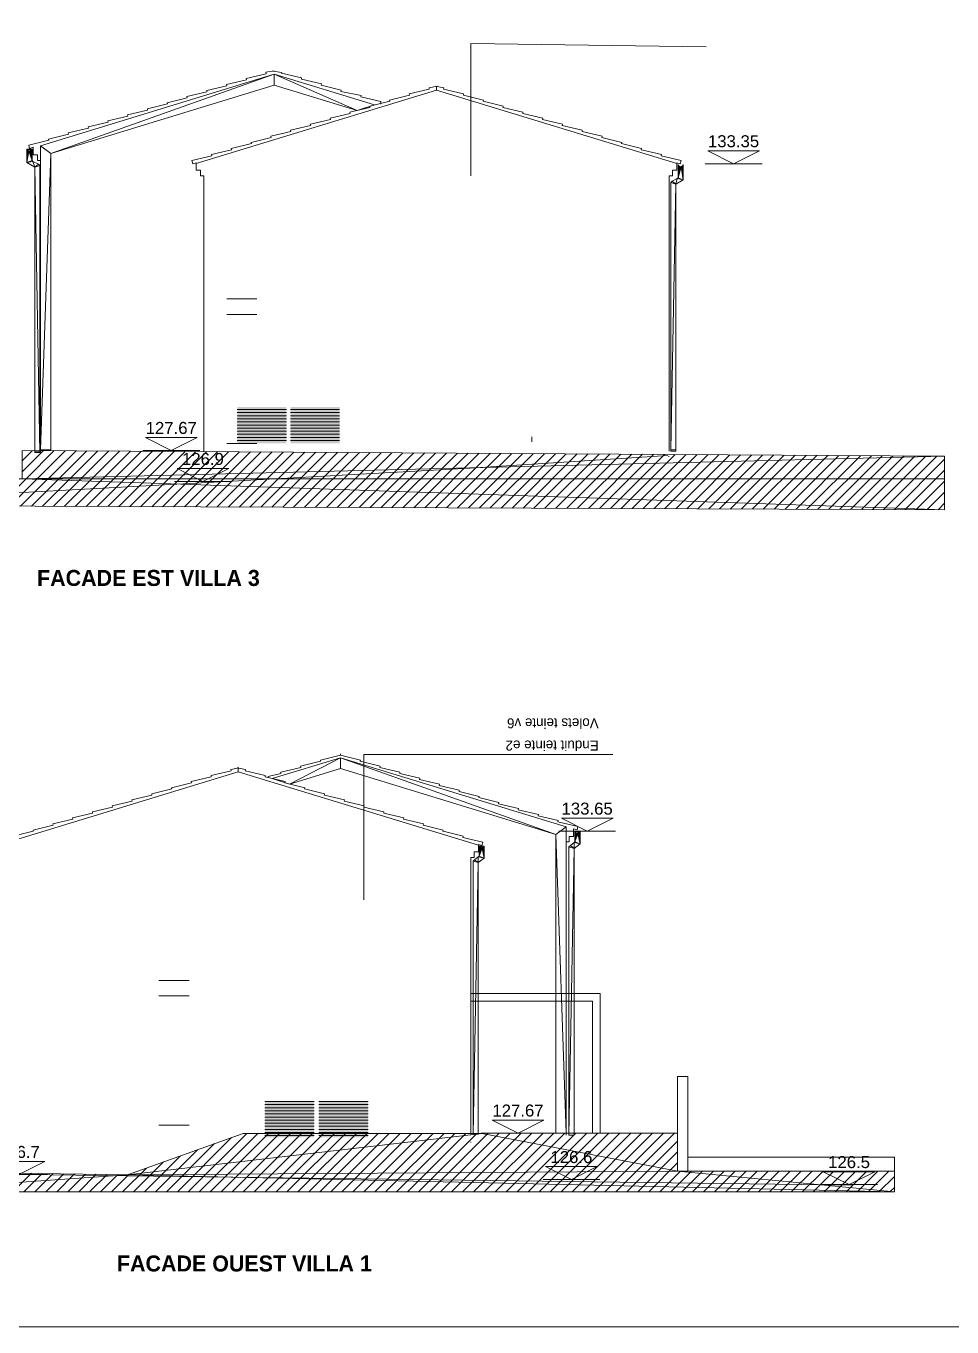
# Model space of a CAD drawing. Header units: metres. Extents: x 1.8 to 61.8, y -52.8 to -10.8.
# Drawn here: x 27.2 to 36.16, y -52.77 to -40.18 of the extents above; entities that cross this region are included whole.
import ezdxf
from ezdxf.enums import TextEntityAlignment as Align
from ezdxf.lldxf.tags import DXFTag

# ---------------------------------------------------------------- set-up
doc = ezdxf.new("R2010")
doc.units = ezdxf.units.M
doc.header["$MEASUREMENT"] = 0
for name, color, linetype in [('Calque commun', 7, 'Continuous'), ('Cotations', 7, 'Continuous'), ('Textes', 7, 'Continuous')]:
    doc.layers.add(name, color=color, linetype=linetype)
doc.styles.add('Arial15', font='arial.ttf', dxfattribs={"height": 0.231939})
doc.styles.add('Century Gothic', font='GOTHICB.TTF', dxfattribs={"height": 0.31023})
doc.styles.add('Century Gothic16', font='GOTHIC.TTF', dxfattribs={"height": 0.193938})
tags = doc.linetypes.add('HIDDEN', pattern=[0.375, 0.25, -0.125]).pattern_tags.tags
tags[6:7] = [DXFTag(74, 4), DXFTag(75, 0), DXFTag(340, '0'), DXFTag(46, 1.0), DXFTag(50, 0.0), DXFTag(44, 0.0), DXFTag(45, 0.0)]
tags[4:5] = [DXFTag(74, 4), DXFTag(75, 0), DXFTag(340, '0'), DXFTag(46, 1.0), DXFTag(50, 0.0), DXFTag(44, 0.0), DXFTag(45, 0.0)]

# ---------------------------------------------------------------- blocks, each defined once
blk = doc.blocks.new('hatch15')
at = {"layer": 'Calque commun', "color": 11, "linetype": 'Continuous', "lineweight": 9}
for p, q in [((-29.437, 23.783), (-28.487, 23.783)), ((-29.437, 23.723), (-28.487, 23.723)), ((-29.437, 23.663), (-28.487, 23.663)), ((-29.437, 23.603), (-28.487, 23.603)), ((-29.437, 23.543), (-28.487, 23.543)), ((-29.437, 23.483), (-28.487, 23.483)), ((-29.437, 23.423), (-28.487, 23.423)), ((-29.437, 23.363), (-28.487, 23.363)), ((-29.437, 23.303), (-28.487, 23.303)), ((-29.437, 23.243), (-28.487, 23.243)), ((-29.437, 23.183), (-28.487, 23.183))]:
    blk.add_line(p, q, dxfattribs=at)
at = {"layer": 'Calque commun', "color": 9, "linetype": 'Continuous', "lineweight": 9}
blk.add_trace([(-29.437, 23.829), (-28.487, 23.829), (-29.437, 23.129), (-28.487, 23.129)], dxfattribs=at)
blk = doc.blocks.new('hatch16')
at = {"layer": 'Calque commun', "color": 11, "linetype": 'Continuous', "lineweight": 9}
for p, q in [((-30.467, 23.783), (-29.517, 23.783)), ((-30.467, 23.723), (-29.517, 23.723)), ((-30.467, 23.663), (-29.517, 23.663)), ((-30.467, 23.603), (-29.517, 23.603)), ((-30.467, 23.543), (-29.517, 23.543)), ((-30.467, 23.483), (-29.517, 23.483)), ((-30.467, 23.423), (-29.517, 23.423)), ((-30.467, 23.363), (-29.517, 23.363)), ((-30.467, 23.303), (-29.517, 23.303)), ((-30.467, 23.243), (-29.517, 23.243)), ((-30.467, 23.183), (-29.517, 23.183))]:
    blk.add_line(p, q, dxfattribs=at)
at = {"layer": 'Calque commun', "color": 9, "linetype": 'Continuous', "lineweight": 9}
blk.add_trace([(-30.467, 23.829), (-29.517, 23.829), (-30.467, 23.129), (-29.517, 23.129)], dxfattribs=at)
blk = doc.blocks.new('hatch19')
at = {"layer": 'Calque commun', "color": 11, "linetype": 'Continuous', "lineweight": 9}
for p, q in [((-29.932, 10.39), (-28.982, 10.39)), ((-29.932, 10.33), (-28.982, 10.33)), ((-29.932, 10.27), (-28.982, 10.27)), ((-29.932, 10.21), (-28.982, 10.21)), ((-29.932, 10.15), (-28.982, 10.15)), ((-29.932, 10.09), (-28.982, 10.09)), ((-29.932, 10.03), (-28.982, 10.03)), ((-29.932, 9.97), (-28.982, 9.97)), ((-29.932, 9.91), (-28.982, 9.91)), ((-29.932, 9.85), (-28.982, 9.85)), ((-29.932, 9.79), (-28.982, 9.79)), ((-29.932, 9.73), (-28.982, 9.73))]:
    blk.add_line(p, q, dxfattribs=at)
at = {"layer": 'Calque commun', "color": 9, "linetype": 'Continuous', "lineweight": 9}
blk.add_trace([(-29.932, 10.397), (-28.982, 10.397), (-29.932, 9.697), (-28.982, 9.697)], dxfattribs=at)
blk = doc.blocks.new('hatch20')
at = {"layer": 'Calque commun', "color": 11, "linetype": 'Continuous', "lineweight": 9}
for p, q in [((-28.888, 10.39), (-27.938, 10.39)), ((-28.888, 10.33), (-27.938, 10.33)), ((-28.888, 10.27), (-27.938, 10.27)), ((-28.888, 10.21), (-27.938, 10.21)), ((-28.888, 10.15), (-27.938, 10.15)), ((-28.888, 10.09), (-27.938, 10.09)), ((-28.888, 10.03), (-27.938, 10.03)), ((-28.888, 9.97), (-27.938, 9.97)), ((-28.888, 9.91), (-27.938, 9.91)), ((-28.888, 9.85), (-27.938, 9.85)), ((-28.888, 9.79), (-27.938, 9.79)), ((-28.888, 9.73), (-27.938, 9.73))]:
    blk.add_line(p, q, dxfattribs=at)
at = {"layer": 'Calque commun', "color": 9, "linetype": 'Continuous', "lineweight": 9}
blk.add_trace([(-28.888, 10.397), (-27.938, 10.397), (-28.888, 9.697), (-27.938, 9.697)], dxfattribs=at)
blk = doc.blocks.new('Block4')
at = {"layer": 'Calque commun', "color": 0, "linetype": 'Continuous', "lineweight": 9}
blk.add_line((-0.55, 0), (0.55, 0), dxfattribs=at)
blk.add_polyline3d([(-0.5, 0.25, 0), (0, 0, 0), (0.5, 0.25, 0), (-0.5, 0.25, 0)], dxfattribs=at)
blk = doc.blocks.new('Lvl1')
at = {"layer": 'Calque commun', "color": 0, "linetype": 'ByBlock', "lineweight": -2}
blk.add_blockref('Block4', (0, 0), dxfattribs=at)
blk = doc.blocks.new('facade villa 123-5')
at = {"layer": 'Cotations', "color": 250, "linetype": 'ByBlock', "lineweight": -2}
blk.add_blockref('Lvl1', (-20.864, 28.54), dxfattribs=at)
at = {"layer": 'Cotations', "color": 212, "linetype": 'ByBlock', "lineweight": -2, "style": 'Arial15'}
blk.add_text('133.35', height=0.2319, dxfattribs=at).set_placement((-20.865, 28.79), align=Align.BOTTOM_CENTER)
blk = doc.blocks.new('facade villa 123-6')
at = {"layer": 'Cotations', "color": 250, "linetype": 'ByBlock', "lineweight": -2}
blk.add_blockref('Lvl1', (-23.697, 15.623), dxfattribs=at)
at = {"layer": 'Cotations', "color": 212, "linetype": 'ByBlock', "lineweight": -2, "style": 'Arial15'}
blk.add_text('133.65', height=0.2319, dxfattribs=at).set_placement((-23.698, 15.873), align=Align.BOTTOM_CENTER)
blk = doc.blocks.new('facade villa 123-24')
at = {"layer": 'Cotations', "color": 250, "linetype": 'ByBlock', "lineweight": -2}
blk.add_blockref('Lvl1', (-18.629, 8.782), dxfattribs=at)
at = {"layer": 'Cotations', "color": 212, "linetype": 'ByBlock', "lineweight": -2, "style": 'Arial15'}
blk.add_text('126.5', height=0.2319, dxfattribs=at).set_placement((-18.63, 9.032), align=Align.BOTTOM_CENTER)
blk = doc.blocks.new('facade villa 123-25')
at = {"layer": 'Cotations', "color": 250, "linetype": 'ByBlock', "lineweight": -2}
blk.add_blockref('Lvl1', (-34.692, 8.979), dxfattribs=at)
at = {"layer": 'Cotations', "color": 212, "linetype": 'ByBlock', "lineweight": -2, "style": 'Arial15'}
blk.add_text('126.7', height=0.2319, dxfattribs=at).set_placement((-34.693, 9.229), align=Align.BOTTOM_CENTER)
blk = doc.blocks.new('facade villa 123-26')
at = {"layer": 'Cotations', "color": 250, "linetype": 'ByBlock', "lineweight": -2}
blk.add_blockref('Lvl1', (-24.002, 8.879), dxfattribs=at)
at = {"layer": 'Cotations', "color": 212, "linetype": 'ByBlock', "lineweight": -2, "style": 'Arial15'}
blk.add_text('126.6', height=0.2319, dxfattribs=at).set_placement((-24.003, 9.129), align=Align.BOTTOM_CENTER)
blk = doc.blocks.new('hatch28')
at = {"layer": 'Calque commun', "color": 7, "linetype": 'Continuous', "lineweight": 9}
for p, q in [((-30.907, 9.575), (-31.839, 8.642)), ((-30.577, 9.693), (-31.627, 8.642)), ((-30.285, 9.772), (-31.415, 8.642)), ((-30.073, 9.772), (-31.203, 8.642)), ((-29.861, 9.772), (-30.991, 8.642)), ((-29.649, 9.772), (-30.779, 8.642)), ((-29.437, 9.772), (-30.567, 8.642)), ((-29.225, 9.772), (-30.354, 8.642)), ((-29.013, 9.772), (-30.142, 8.642)), ((-28.801, 9.772), (-29.93, 8.642)), ((-28.588, 9.772), (-29.718, 8.642)), ((-28.376, 9.772), (-29.506, 8.642)), ((-28.164, 9.772), (-29.294, 8.642)), ((-27.952, 9.772), (-29.082, 8.642)), ((-27.74, 9.772), (-28.869, 8.642)), ((-27.528, 9.772), (-28.657, 8.642)), ((-27.316, 9.772), (-28.445, 8.642)), ((-27.103, 9.772), (-28.233, 8.642)), ((-26.891, 9.772), (-28.021, 8.642)), ((-26.679, 9.772), (-27.809, 8.642)), ((-26.467, 9.772), (-27.597, 8.642)), ((-26.255, 9.772), (-27.385, 8.642)), ((-26.043, 9.772), (-27.172, 8.642)), ((-25.831, 9.772), (-26.96, 8.642)), ((-25.613, 9.777), (-26.748, 8.642)), ((-25.401, 9.777), (-26.536, 8.642)), ((-25.189, 9.777), (-26.324, 8.642)), ((-24.977, 9.777), (-26.112, 8.642)), ((-24.765, 9.777), (-25.9, 8.642)), ((-24.552, 9.777), (-25.688, 8.642)), ((-24.34, 9.777), (-25.475, 8.642)), ((-24.128, 9.777), (-25.263, 8.642)), ((-23.916, 9.777), (-25.051, 8.642)), ((-23.704, 9.777), (-24.839, 8.642)), ((-23.492, 9.777), (-24.627, 8.642)), ((-23.28, 9.777), (-24.415, 8.642)), ((-23.068, 9.777), (-24.203, 8.642)), ((-22.855, 9.777), (-23.99, 8.642)), ((-22.643, 9.777), (-23.778, 8.642)), ((-22.431, 9.777), (-23.566, 8.642)), ((-22.219, 9.777), (-23.354, 8.642)), ((-22.007, 9.777), (-23.142, 8.642)), ((-21.947, 9.625), (-22.93, 8.642)), ((-31.567, 9.339), (-32.264, 8.642)), ((-31.237, 9.457), (-32.051, 8.642)), ((-21.947, 9.413), (-22.718, 8.642)), ((-32.227, 9.103), (-32.688, 8.642)), ((-31.897, 9.221), (-32.476, 8.642)), ((-21.947, 9.201), (-22.506, 8.642)), ((-37.168, 9.041), (-37.35, 8.859)), ((-36.959, 9.038), (-37.35, 8.647)), ((-36.75, 9.035), (-37.143, 8.642)), ((-36.541, 9.032), (-36.931, 8.642)), ((-36.332, 9.028), (-36.718, 8.642)), ((-36.123, 9.025), (-36.506, 8.642)), ((-35.914, 9.022), (-36.294, 8.642)), ((-35.705, 9.019), (-36.082, 8.642)), ((-35.496, 9.016), (-35.87, 8.642)), ((-35.287, 9.013), (-35.658, 8.642)), ((-35.078, 9.01), (-35.446, 8.642)), ((-34.869, 9.007), (-35.233, 8.642)), ((-34.66, 9.003), (-35.021, 8.642)), ((-34.451, 9), (-34.809, 8.642)), ((-34.242, 8.997), (-34.597, 8.642)), ((-34.033, 8.994), (-34.385, 8.642)), ((-33.824, 8.991), (-34.173, 8.642)), ((-33.615, 8.988), (-33.961, 8.642)), ((-33.406, 8.985), (-33.749, 8.642)), ((-33.197, 8.981), (-33.536, 8.642)), ((-32.988, 8.978), (-33.324, 8.642)), ((-32.779, 8.975), (-33.112, 8.642)), ((-32.558, 8.985), (-32.9, 8.642)), ((-21.892, 9.044), (-22.293, 8.642)), ((-21.68, 9.044), (-22.081, 8.642)), ((-21.468, 9.044), (-21.869, 8.642)), ((-21.256, 9.044), (-21.657, 8.642)), ((-21.044, 9.044), (-21.445, 8.642)), ((-20.831, 9.044), (-21.233, 8.642)), ((-20.619, 9.044), (-21.021, 8.642)), ((-20.407, 9.044), (-20.808, 8.642)), ((-20.195, 9.044), (-20.596, 8.642)), ((-19.983, 9.044), (-20.384, 8.642)), ((-19.771, 9.044), (-20.172, 8.642)), ((-19.559, 9.044), (-19.96, 8.642)), ((-19.346, 9.044), (-19.748, 8.642)), ((-19.134, 9.044), (-19.536, 8.642)), ((-18.922, 9.044), (-19.324, 8.642)), ((-18.71, 9.044), (-19.111, 8.642)), ((-18.498, 9.044), (-18.899, 8.642)), ((-18.286, 9.044), (-18.687, 8.642)), ((-18.074, 9.044), (-18.475, 8.642)), ((-17.862, 9.044), (-18.263, 8.642)), ((-17.754, 8.94), (-18.051, 8.642)), ((-17.754, 8.727), (-17.839, 8.642))]:
    blk.add_line(p, q, dxfattribs=at)
at = {"layer": 'Calque commun', "color": 7, "linetype": 'Continuous', "lineweight": 18}
mesh = blk.add_polyface(dxfattribs=at)
corners = [(-25.731, 9.772), (-21.947, 9.044), (-32.592, 8.972), (-30.355, 9.772), (-17.754, 8.642), (-17.754, 9.044), (-37.35, 8.642), (-37.35, 9.044), (-21.947, 9.777), (-25.747, 9.777)]
mesh.append_faces([[corners[k] for k in face] for face in [(4, 1, 5)]], dxfattribs={"vtx0": -1, "color": 7})
mesh.append_faces([[corners[k] for k in face] for face in [(0, 1, 2), (4, 2, 1)]], dxfattribs={"vtx0": -1, "vtx1": -1, "vtx2": -1, "color": 7})
mesh.append_faces([[corners[k] for k in face] for face in [(0, 8, 1)]], dxfattribs={"vtx0": -1, "vtx2": -1, "color": 7})
mesh.append_faces([[corners[k] for k in face] for face in [(3, 0, 2)]], dxfattribs={"vtx1": -1, "color": 7})
mesh.append_faces([[corners[k] for k in face] for face in [(4, 6, 2)]], dxfattribs={"vtx1": -1, "vtx2": -1, "color": 7})
mesh.append_faces([[corners[k] for k in face] for face in [(6, 7, 2), (0, 9, 8)]], dxfattribs={"vtx2": -1, "color": 7})
blk = doc.blocks.new('facade villa 123-27')
at = {"layer": 'Cotations', "color": 250, "linetype": 'ByBlock', "lineweight": -2}
blk.add_blockref('Lvl1', (-31.744, 22.991), dxfattribs=at)
at = {"layer": 'Cotations', "color": 212, "linetype": 'ByBlock', "lineweight": -2, "style": 'Arial15'}
blk.add_text('127.67', height=0.2319, dxfattribs=at).set_placement((-31.745, 23.241), align=Align.BOTTOM_CENTER)
blk = doc.blocks.new('facade villa 123-29')
at = {"layer": 'Cotations', "color": 250, "linetype": 'ByBlock', "lineweight": -2}
blk.add_blockref('Lvl1', (-31.131, 22.39), dxfattribs=at)
at = {"layer": 'Cotations', "color": 212, "linetype": 'ByBlock', "lineweight": -2, "style": 'Arial15'}
blk.add_text('126.9', height=0.2319, dxfattribs=at).set_placement((-31.132, 22.64), align=Align.BOTTOM_CENTER)
blk = doc.blocks.new('hatch29')
at = {"layer": 'Calque commun', "color": 7, "linetype": 'Continuous', "lineweight": 9}
for p, q in [((-35.083, 21.913), (-34.009, 22.987)), ((-34.871, 21.912), (-33.798, 22.986)), ((-34.66, 21.911), (-33.587, 22.984)), ((-34.633, 22.787), (-34.43, 22.99)), ((-34.633, 22.575), (-34.22, 22.988)), ((-34.449, 21.911), (-33.376, 22.983)), ((-34.238, 21.91), (-33.166, 22.982)), ((-34.026, 21.909), (-32.955, 22.98)), ((-33.815, 21.908), (-32.744, 22.979)), ((-33.604, 21.907), (-32.533, 22.978)), ((-33.392, 21.907), (-32.322, 22.977)), ((-33.181, 21.906), (-32.111, 22.975)), ((-32.97, 21.905), (-31.901, 22.974)), ((-32.758, 21.904), (-31.69, 22.973)), ((-32.547, 21.903), (-31.479, 22.971)), ((-32.336, 21.903), (-31.268, 22.97)), ((-32.124, 21.902), (-31.057, 22.969)), ((-31.913, 21.901), (-30.847, 22.967)), ((-31.702, 21.9), (-30.636, 22.966)), ((-31.49, 21.899), (-30.425, 22.965)), ((-31.279, 21.899), (-30.214, 22.963)), ((-31.068, 21.898), (-30.003, 22.962)), ((-30.856, 21.897), (-29.793, 22.961)), ((-30.645, 21.896), (-29.582, 22.959)), ((-30.434, 21.895), (-29.371, 22.958)), ((-30.222, 21.895), (-29.16, 22.957)), ((-30.011, 21.894), (-28.949, 22.955)), ((-29.8, 21.893), (-28.739, 22.954)), ((-29.588, 21.892), (-28.528, 22.953)), ((-29.377, 21.891), (-28.317, 22.951)), ((-29.166, 21.891), (-28.106, 22.95)), ((-28.954, 21.89), (-27.895, 22.949)), ((-28.743, 21.889), (-27.685, 22.947)), ((-28.532, 21.888), (-27.474, 22.946)), ((-28.32, 21.887), (-27.263, 22.945)), ((-28.109, 21.887), (-27.052, 22.943)), ((-27.898, 21.886), (-26.841, 22.942)), ((-27.686, 21.885), (-26.631, 22.941)), ((-27.475, 21.884), (-26.42, 22.939)), ((-27.264, 21.883), (-26.209, 22.938)), ((-27.052, 21.883), (-25.998, 22.937)), ((-26.841, 21.882), (-25.787, 22.935)), ((-26.63, 21.881), (-25.576, 22.934)), ((-26.418, 21.88), (-25.366, 22.933)), ((-26.207, 21.879), (-25.155, 22.931)), ((-25.996, 21.879), (-24.944, 22.93)), ((-25.784, 21.878), (-24.733, 22.929)), ((-25.573, 21.877), (-24.522, 22.928)), ((-25.362, 21.876), (-24.312, 22.926)), ((-25.15, 21.875), (-24.101, 22.925)), ((-24.939, 21.875), (-23.89, 22.924)), ((-24.728, 21.874), (-23.679, 22.922)), ((-24.516, 21.873), (-23.468, 22.921)), ((-24.305, 21.872), (-23.258, 22.92)), ((-24.094, 21.871), (-23.047, 22.918)), ((-23.882, 21.871), (-22.836, 22.917)), ((-23.671, 21.87), (-22.625, 22.916)), ((-23.46, 21.869), (-22.414, 22.914)), ((-23.248, 21.868), (-22.204, 22.913)), ((-23.037, 21.867), (-21.993, 22.912)), ((-22.826, 21.867), (-21.782, 22.91)), ((-22.614, 21.866), (-21.571, 22.909)), ((-22.403, 21.865), (-21.36, 22.908)), ((-22.192, 21.864), (-21.15, 22.906)), ((-21.98, 21.863), (-20.939, 22.905)), ((-21.769, 21.862), (-20.728, 22.904)), ((-21.558, 21.862), (-20.517, 22.902)), ((-21.346, 21.861), (-20.306, 22.901)), ((-21.135, 21.86), (-20.095, 22.9)), ((-20.924, 21.859), (-19.885, 22.898)), ((-20.712, 21.858), (-19.674, 22.897)), ((-20.501, 21.858), (-19.463, 22.896)), ((-20.29, 21.857), (-19.252, 22.894)), ((-20.078, 21.856), (-19.041, 22.893)), ((-19.867, 21.855), (-18.831, 22.892)), ((-19.656, 21.854), (-18.62, 22.89)), ((-19.444, 21.854), (-18.409, 22.889)), ((-19.233, 21.853), (-18.198, 22.888)), ((-19.022, 21.852), (-17.987, 22.886)), ((-18.81, 21.851), (-17.777, 22.885)), ((-18.599, 21.85), (-17.566, 22.884)), ((-18.388, 21.85), (-17.355, 22.882)), ((-18.176, 21.849), (-17.144, 22.881)), ((-17.965, 21.848), (-16.933, 22.88)), ((-17.754, 21.847), (-16.782, 22.819)), ((-39.183, 22.268), (-39.01, 22.441)), ((-39.182, 22.056), (-38.798, 22.441)), ((-39.098, 21.928), (-38.586, 22.441)), ((-38.887, 21.928), (-38.374, 22.441)), ((-38.675, 21.927), (-38.161, 22.441)), ((-38.464, 21.926), (-37.949, 22.441)), ((-38.253, 21.925), (-37.737, 22.441)), ((-38.041, 21.924), (-37.525, 22.441)), ((-37.83, 21.923), (-37.313, 22.441)), ((-37.619, 21.923), (-37.101, 22.441)), ((-37.407, 21.922), (-36.889, 22.441)), ((-37.196, 21.921), (-36.677, 22.441)), ((-36.985, 21.92), (-36.464, 22.441)), ((-36.773, 21.919), (-36.252, 22.441)), ((-36.562, 21.919), (-36.04, 22.441)), ((-36.351, 21.918), (-35.828, 22.441)), ((-36.139, 21.917), (-35.616, 22.441)), ((-35.928, 21.916), (-35.404, 22.441)), ((-35.717, 21.915), (-35.192, 22.441)), ((-35.505, 21.915), (-34.979, 22.441)), ((-35.294, 21.914), (-34.767, 22.441)), ((-17.542, 21.846), (-16.782, 22.607)), ((-17.331, 21.846), (-16.782, 22.395)), ((-17.12, 21.845), (-16.782, 22.183)), ((-16.908, 21.844), (-16.782, 21.971))]:
    blk.add_line(p, q, dxfattribs=at)
at = {"layer": 'Calque commun', "color": 7, "linetype": 'Continuous', "lineweight": 18}
mesh = blk.add_polyface(dxfattribs=at)
corners = [(-16.782, 21.844), (-34.633, 22.441), (-39.182, 21.929), (-39.183, 22.441), (-16.782, 22.441), (-16.782, 22.879), (-34.633, 22.991)]
mesh.append_faces([[corners[k] for k in face] for face in [(0, 1, 2), (5, 1, 4)]], dxfattribs={"vtx0": -1, "vtx1": -1, "color": 7})
mesh.append_faces([[corners[k] for k in face] for face in [(0, 4, 1)]], dxfattribs={"vtx1": -1, "vtx2": -1, "color": 7})
mesh.append_faces([[corners[k] for k in face] for face in [(1, 3, 2), (5, 6, 1)]], dxfattribs={"vtx2": -1, "color": 7})
blk = doc.blocks.new('facade villa 123-30')
at = {"layer": 'Cotations', "color": 250, "linetype": 'ByBlock', "lineweight": -2}
blk.add_blockref('Lvl1', (-25.035, 9.78), dxfattribs=at)
at = {"layer": 'Cotations', "color": 212, "linetype": 'ByBlock', "lineweight": -2, "style": 'Arial15'}
blk.add_text('127.67', height=0.2319, dxfattribs=at).set_placement((-25.036, 10.03), align=Align.BOTTOM_CENTER)
blk = doc.blocks.new('facade villa 123-31')
at = {"layer": 'Calque commun', "color": 7, "linetype": 'Continuous', "lineweight": 9}
for p, q in [((-34.273, 28.587), (-34.273, 22.952)), ((-33.708, 28.656), (-33.708, 28.656)), ((-33.697, 28.624), (-33.697, 28.624)), ((-30.538, 28.658), (-30.538, 28.658)), ((-30.527, 28.625), (-30.527, 28.625)), ((-22.691, 28.625), (-22.691, 28.625)), ((-31.118, 28.124), (-31.118, 22.969)), ((-22.114, 22.873), (-22.124, 22.873)), ((-34.384, 15.509), (-34.384, 15.509)), ((-26.527, 15.509), (-26.527, 15.509)), ((-24.663, 15.509), (-24.663, 15.509)), ((-25.947, 15.114), (-25.947, 9.761)), ((-25.79, 15.335), (-25.79, 15.335)), ((-23.447, 12.48), (-25.947, 12.48)), ((-25.947, 12.48), (-25.947, 12.33)), ((-23.447, 9.777), (-23.447, 12.48)), ((-23.597, 12.33), (-25.947, 12.33)), ((-23.597, 9.777), (-23.597, 12.33)), ((-25.945, 9.601), (-25.955, 9.601)), ((-23.447, 9.777), (-23.597, 9.777)), ((-21.747, 9.312), (-17.754, 9.312)), ((-17.754, 9.312), (-17.754, 9.044))]:
    blk.add_line(p, q, dxfattribs=at)
at = {"layer": 'Calque commun', "color": 86, "linetype": 'Continuous', "lineweight": 9}
blk.add_line((-24.767, 23.157), (-24.767, 23.256), dxfattribs=at)
at = {"layer": 'Calque commun', "color": 26, "linetype": 'HIDDEN', "lineweight": 18}
for p, q in [((-25.964, 22.645), (-22.139, 22.891)), ((-30.208, 22.416), (-39.182, 21.929)), ((-30.208, 22.416), (-25.964, 22.645)), ((-18.557, 8.768), (-37.35, 9.015))]:
    blk.add_line(p, q, dxfattribs=at)
at = {"layer": 'Calque commun', "color": 5, "linetype": 'Continuous', "lineweight": 18}
for points in [[(-21.397, 30.805, 0), (-25.949, 30.868, 0), (-25.949, 28.305, 0)], [(-23.201, 17.106, 0), (-28.022, 17.106, 0), (-28.022, 14.294, 0)]]:
    blk.add_polyline3d(points, dxfattribs=at)
at = {"layer": 'Cotations', "color": 7, "linetype": 'Continuous', "lineweight": 9}
blk.add_line((-22.109, 28.305), (-22.109, 22.974), dxfattribs=at)
at = {"layer": 'Cotations', "color": 11, "linetype": 'HIDDEN', "lineweight": 18}
for p, q in [((-30.673, 25.924), (-30.088, 25.924)), ((-30.673, 25.624), (-30.088, 25.624)), ((-30.673, 23.124), (-30.088, 23.124)), ((-31.983, 12.733), (-31.398, 12.733)), ((-31.983, 12.433), (-31.398, 12.433)), ((-31.983, 9.933), (-31.398, 9.933))]:
    blk.add_line(p, q, dxfattribs=at)
at = {"layer": 'Cotations', "color": 7, "linetype": 'Continuous', "lineweight": 9}
for points in [[(-34.273, 28.424, 0), (-34.273, 28.605, 0), (-34.335, 28.605, 0), (-34.335, 28.712, 0), (-34.417, 28.712, 0), (-34.417, 28.858, 0), (-34.485, 28.836, 0), (-34.503, 28.901, 0), (-34.116, 28.993, 0), (-34.121, 29.018, 0), (-33.733, 29.111, 0), (-33.731, 29.111, 0), (-33.738, 29.135, 0), (-33.349, 29.228, 0), (-33.355, 29.253, 0), (-32.968, 29.345, 0), (-32.973, 29.37, 0), (-32.585, 29.462, 0), (-32.59, 29.487, 0), (-32.203, 29.579, 0), (-32.207, 29.604, 0), (-31.82, 29.696, 0), (-31.824, 29.721, 0), (-31.437, 29.814, 0), (-31.442, 29.839, 0), (-31.054, 29.931, 0), (-31.059, 29.956, 0), (-30.672, 30.048, 0), (-30.676, 30.073, 0), (-30.289, 30.165, 0), (-30.294, 30.19, 0), (-29.906, 30.282, 0), (-29.912, 30.309, 0), (-29.753, 30.34, 0)], [(-29.611, 30.292, 0), (-29.604, 30.305, 0), (-29.78, 30.332, 0)], [(-29.611, 30.292, 0), (-29.223, 30.2, 0), (-29.228, 30.175, 0), (-28.841, 30.083, 0), (-28.844, 30.058, 0)], [(-31.118, 28.124, 0), (-31.118, 28.305, 0), (-31.18, 28.305, 0), (-31.18, 28.412, 0), (-31.262, 28.412, 0), (-31.262, 28.558, 0), (-31.33, 28.536, 0), (-31.348, 28.601, 0), (-30.961, 28.693, 0), (-30.966, 28.718, 0), (-30.578, 28.811, 0), (-30.576, 28.811, 0), (-30.583, 28.835, 0), (-30.194, 28.928, 0), (-30.2, 28.953, 0), (-29.813, 29.045, 0), (-29.818, 29.07, 0), (-29.43, 29.162, 0), (-29.435, 29.187, 0), (-29.048, 29.279, 0), (-29.052, 29.304, 0), (-28.665, 29.396, 0), (-28.67, 29.421, 0), (-28.282, 29.514, 0), (-28.287, 29.539, 0), (-27.9, 29.631, 0), (-27.904, 29.656, 0), (-27.517, 29.748, 0), (-27.521, 29.773, 0), (-27.134, 29.865, 0), (-27.139, 29.89, 0), (-26.752, 29.982, 0), (-26.757, 30.009, 0), (-26.598, 30.041, 0), (-26.614, 30.037, 0), (-26.614, 29.964, 0), (-31.262, 28.541, 0)], [(-28.844, 30.058, 0), (-28.457, 29.965, 0), (-28.461, 29.94, 0), (-28.071, 29.861, 0), (-28.074, 29.835, 0)], [(-22.109, 28.124, 0), (-22.109, 28.305, 0), (-22.047, 28.305, 0), (-22.047, 28.412, 0), (-21.965, 28.412, 0), (-21.965, 28.558, 0), (-21.897, 28.536, 0), (-21.879, 28.601, 0), (-22.266, 28.693, 0), (-22.261, 28.718, 0), (-22.649, 28.811, 0), (-22.651, 28.811, 0), (-22.644, 28.835, 0), (-23.033, 28.928, 0), (-23.027, 28.953, 0), (-23.414, 29.045, 0), (-23.409, 29.07, 0), (-23.797, 29.162, 0), (-23.792, 29.187, 0), (-24.179, 29.279, 0), (-24.175, 29.304, 0), (-24.562, 29.396, 0), (-24.557, 29.421, 0), (-24.945, 29.514, 0), (-24.94, 29.539, 0), (-25.327, 29.631, 0), (-25.323, 29.656, 0), (-25.71, 29.748, 0), (-25.706, 29.773, 0), (-26.093, 29.865, 0), (-26.088, 29.89, 0), (-26.476, 29.982, 0), (-26.47, 30.009, 0), (-26.629, 30.041, 0), (-26.614, 30.037, 0), (-26.614, 29.964, 0), (-21.965, 28.541, 0)], [(-28.074, 29.835, 0), (-27.687, 29.743, 0), (-27.691, 29.718, 0), (-27.691, 29.718, 0), (-27.694, 29.693, 0)], [(-28.473, 17.091, 0), (-28.86, 16.999, 0), (-28.856, 16.974, 0), (-29.243, 16.881, 0), (-29.24, 16.856, 0)], [(-24.107, 9.739, 0), (-24.107, 15.414, 0), (-24.044, 15.414, 0), (-24.044, 15.521, 0), (-23.963, 15.521, 0), (-23.963, 15.666, 0), (-23.894, 15.645, 0), (-23.876, 15.71, 0), (-24.263, 15.802, 0), (-24.259, 15.827, 0), (-24.646, 15.919, 0), (-24.648, 15.92, 0), (-24.641, 15.944, 0), (-25.031, 16.037, 0), (-25.025, 16.061, 0), (-25.411, 16.153, 0), (-25.407, 16.178, 0), (-25.794, 16.271, 0), (-25.79, 16.296, 0), (-26.177, 16.388, 0), (-26.172, 16.413, 0), (-26.559, 16.505, 0), (-26.555, 16.53, 0), (-26.942, 16.622, 0), (-26.938, 16.647, 0), (-27.325, 16.739, 0), (-27.32, 16.764, 0), (-27.708, 16.856, 0), (-27.703, 16.881, 0), (-28.09, 16.974, 0), (-28.086, 16.999, 0), (-28.473, 17.091, 0), (-28.468, 17.118, 0), (-28.468, 17.118, 0)], [(-34.803, 15.527, 0), (-34.416, 15.619, 0), (-34.414, 15.62, 0), (-34.42, 15.644, 0), (-34.031, 15.737, 0), (-34.037, 15.761, 0), (-33.65, 15.853, 0), (-33.655, 15.878, 0), (-33.268, 15.971, 0), (-33.272, 15.996, 0), (-32.885, 16.088, 0), (-32.89, 16.113, 0), (-32.502, 16.205, 0), (-32.507, 16.23, 0), (-32.12, 16.322, 0), (-32.124, 16.347, 0), (-31.737, 16.439, 0), (-31.742, 16.464, 0), (-31.354, 16.556, 0), (-31.359, 16.581, 0), (-30.972, 16.674, 0), (-30.976, 16.699, 0), (-30.589, 16.791, 0), (-30.594, 16.818, 0), (-30.435, 16.849, 0), (-30.451, 16.846, 0), (-30.451, 16.773, 0), (-35.099, 15.349, 0)], [(-25.947, 14.933, 0), (-25.947, 15.114, 0), (-25.884, 15.114, 0), (-25.884, 15.221, 0), (-25.803, 15.221, 0), (-25.803, 15.366, 0), (-25.734, 15.345, 0), (-25.716, 15.41, 0), (-26.103, 15.502, 0), (-26.099, 15.527, 0), (-26.486, 15.619, 0), (-26.488, 15.62, 0), (-26.481, 15.644, 0), (-26.871, 15.737, 0), (-26.865, 15.761, 0), (-27.251, 15.853, 0), (-27.247, 15.878, 0), (-27.634, 15.971, 0), (-27.63, 15.996, 0), (-28.017, 16.088, 0), (-28.012, 16.113, 0), (-28.399, 16.205, 0), (-28.395, 16.23, 0), (-28.782, 16.322, 0), (-28.778, 16.347, 0), (-29.165, 16.439, 0), (-29.16, 16.464, 0), (-29.548, 16.556, 0), (-29.543, 16.581, 0), (-29.93, 16.674, 0), (-29.926, 16.699, 0), (-30.313, 16.791, 0), (-30.308, 16.818, 0), (-30.467, 16.849, 0), (-30.451, 16.846, 0), (-30.451, 16.773, 0), (-25.803, 15.349, 0)], [(-29.24, 16.856, 0), (-29.627, 16.764, 0), (-29.622, 16.739, 0), (-29.871, 16.68, 0), (-29.867, 16.655, 0)]]:
    blk.add_polyline3d(points, dxfattribs=at)
at = {"layer": 'Calque commun', "color": 0, "linetype": 'ByBlock', "lineweight": -2}
for name in ['hatch16', 'hatch15', 'hatch29', 'hatch19', 'hatch20', 'hatch28']:
    blk.add_blockref(name, (0, 0), dxfattribs=at)
at = {"layer": 'Cotations', "color": 212, "linetype": 'ByBlock', "lineweight": -2}
for name in ['facade villa 123-5', 'facade villa 123-27', 'facade villa 123-29', 'facade villa 123-6', 'facade villa 123-30', 'facade villa 123-25', 'facade villa 123-26', 'facade villa 123-24']:
    blk.add_blockref(name, (0, 0), dxfattribs=at)
at = {"layer": 'Calque commun', "color": 5, "linetype": 'ByBlock', "lineweight": -2, "style": 'Century Gothic'}
for s, p in [('FACADE EST VILLA 3', (-34.342, 20.275)), ('FACADE OUEST VILLA 1', (-32.796, 7.007))]:
    blk.add_text(s, height=0.31023, dxfattribs=at).set_placement(p, align=Align.BOTTOM_LEFT)
at = {"layer": 'Textes', "color": 5, "linetype": 'ByBlock', "lineweight": -2, "insert": (-23.475, 17.809), "char_height": 0.19394, "attachment_point": 7, "rotation": 180, "line_spacing_factor": 1.330319, "style": 'Century Gothic16'}
blk.add_mtext('Enduit teinte e2\\PVolets teinte v6', dxfattribs=at)
at = {"layer": 'Calque commun', "color": 5, "linetype": 'Continuous', "lineweight": 9}
mesh = blk.add_polyface(dxfattribs=at)
corners = [(-34.073, 28.738), (-34.273, 23.004), (-34.273, 28.886), (-29.753, 30.27), (-29.753, 30.061), (-28.151, 29.571), (-27.814, 29.677), (-34.073, 23.004)]
mesh.append_faces([[corners[k] for k in face] for face in [(0, 3, 4)]], dxfattribs={"vtx0": -1, "vtx1": -1, "color": 5})
mesh.append_faces([[corners[k] for k in face] for face in [(0, 1, 2), (0, 2, 3)]], dxfattribs={"vtx0": -1, "vtx2": -1, "color": 5})
mesh.append_faces([[corners[k] for k in face] for face in [(6, 5, 3)]], dxfattribs={"vtx1": -1, "color": 5})
mesh.append_faces([[corners[k] for k in face] for face in [(5, 4, 3)]], dxfattribs={"vtx1": -1, "vtx2": -1, "color": 5})
mesh.append_faces([[corners[k] for k in face] for face in [(0, 7, 1)]], dxfattribs={"vtx2": -1, "color": 5})
at = {"layer": 'Calque commun', "color": 8, "linetype": 'Continuous', "lineweight": 9}
mesh = blk.add_polyface(dxfattribs=at)
corners = [(-34.439, 28.823), (-34.537, 28.816), (-34.538, 28.819), (-34.532, 28.805), (-34.534, 28.808), (-34.471, 28.785), (-34.475, 28.783), (-34.479, 28.782), (-34.499, 28.782), (-34.511, 28.786), (-34.527, 28.798), (-34.521, 28.793), (-34.487, 28.781), (-34.483, 28.782), (-34.457, 28.793), (-34.449, 28.801), (-34.452, 28.798), (-34.447, 28.805), (-34.441, 28.816), (-34.445, 28.808), (-34.539, 28.823), (-34.44, 28.819), (-34.503, 28.783), (-34.507, 28.785), (-34.461, 28.79), (-34.464, 28.788), (-34.491, 28.781), (-34.443, 28.812), (-34.454, 28.795), (-34.495, 28.782), (-34.53, 28.801), (-34.468, 28.786), (-34.515, 28.788), (-34.524, 28.795), (-34.518, 28.79), (-34.536, 28.812)]
mesh.append_faces([[corners[k] for k in face] for face in [(12, 7, 13), (0, 2, 20), (19, 18, 27), (14, 16, 28), (10, 11, 33)]], dxfattribs={"vtx0": -1, "color": 8})
mesh.append_faces([[corners[k] for k in face] for face in [(17, 18, 19), (3, 1, 30), (30, 8, 10), (32, 11, 9)]], dxfattribs={"vtx0": -1, "vtx1": -1, "color": 8})
mesh.append_faces([[corners[k] for k in face] for face in [(8, 9, 10), (10, 9, 11), (0, 18, 1), (15, 7, 18), (12, 8, 7), (15, 31, 7), (8, 18, 7), (14, 31, 15), (8, 1, 18), (30, 1, 8)]], dxfattribs={"vtx0": -1, "vtx1": -1, "vtx2": -1, "color": 8})
mesh.append_faces([[corners[k] for k in face] for face in [(0, 1, 2), (14, 15, 16), (8, 23, 9), (14, 25, 31), (7, 31, 5)]], dxfattribs={"vtx0": -1, "vtx2": -1, "color": 8})
mesh.append_faces([[corners[k] for k in face] for face in [(3, 4, 1), (17, 15, 18), (12, 26, 8)]], dxfattribs={"vtx1": -1, "vtx2": -1, "color": 8})
mesh.append_faces([[corners[k] for k in face] for face in [(5, 6, 7), (0, 21, 18), (8, 22, 23), (14, 24, 25), (26, 29, 8), (32, 34, 11), (4, 35, 1)]], dxfattribs={"vtx2": -1, "color": 8})
mesh = blk.add_polyface(dxfattribs=at)
corners = [(-34.286, 22.974), (-34.286, 22.952), (-34.386, 22.952), (-34.386, 22.974), (-34.475, 28.783), (-34.481, 28.782), (-34.439, 28.599), (-34.388, 28.474), (-34.288, 28.505), (-34.317, 28.529), (-34.386, 22.952), (-34.286, 22.952), (-34.439, 28.823), (-34.441, 28.818), (-34.519, 28.791), (-34.523, 28.794), (-34.539, 28.561), (-34.498, 28.782), (-34.531, 28.803), (-34.534, 28.807), (-34.445, 28.807), (-34.448, 28.803), (-34.514, 28.788), (-34.424, 28.586), (-34.539, 28.823), (-34.538, 28.818), (-34.503, 28.783), (-34.443, 28.813), (-34.452, 28.798), (-34.456, 28.794), (-34.527, 28.798), (-34.492, 28.782), (-34.486, 28.782), (-34.509, 28.785), (-34.47, 28.785), (-34.536, 28.813), (-34.46, 28.791), (-34.465, 28.788)]
mesh.append_faces([[corners[k] for k in face] for face in [(0, 1, 2, 3)]], dxfattribs={"color": 8})
mesh.append_faces([[corners[k] for k in face] for face in [(25, 16, 35)]], dxfattribs={"vtx0": -1, "vtx1": -1, "color": 8})
mesh.append_faces([[corners[k] for k in face] for face in [(17, 16, 6)]], dxfattribs={"vtx0": -1, "vtx1": -1, "vtx2": -1, "color": 8})
mesh.append_faces([[corners[k] for k in face] for face in [(7, 8, 9), (23, 16, 7)]], dxfattribs={"vtx0": -1, "vtx2": -1, "color": 8})
mesh.append_faces([[corners[k] for k in face] for face in [(12, 13, 6), (24, 16, 25)]], dxfattribs={"vtx1": -1, "color": 8})
mesh.append_faces([[corners[k] for k in face] for face in [(4, 5, 6), (14, 15, 16), (18, 19, 16), (20, 21, 6), (22, 14, 16), (23, 6, 16), (17, 26, 16), (27, 20, 6), (28, 29, 6), (15, 30, 16), (31, 17, 6), (5, 32, 6), (11, 8, 7), (33, 22, 16), (34, 4, 6), (19, 35, 16), (36, 37, 6), (32, 31, 6), (13, 27, 6), (9, 23, 7), (26, 33, 16), (37, 34, 6), (29, 36, 6), (21, 28, 6), (30, 18, 16)]], dxfattribs={"vtx1": -1, "vtx2": -1, "color": 8})
mesh.append_faces([[corners[k] for k in face] for face in [(7, 10, 11)]], dxfattribs={"vtx2": -1, "color": 8})
mesh = blk.add_polyface(dxfattribs=at)
corners = [(-21.903, 28.483), (-21.909, 28.485), (-21.939, 28.269), (-21.845, 28.507), (-21.839, 28.231), (-21.842, 28.513), (-22.08, 23.004), (-21.98, 28.145), (-22.08, 28.176), (-21.881, 28.482), (-21.886, 28.481), (-21.939, 28.523), (-21.938, 28.518), (-21.934, 28.507), (-21.936, 28.513), (-21.898, 28.482), (-21.892, 28.481), (-22.051, 28.2), (-21.955, 28.257), (-21.848, 28.503), (-21.852, 28.498), (-21.839, 28.523), (-21.841, 28.518), (-21.856, 28.494), (-21.919, 28.491), (-21.923, 28.494), (-21.98, 23.004), (-21.98, 22.974), (-21.875, 28.483), (-22.08, 22.974), (-21.914, 28.488), (-21.927, 28.498), (-21.931, 28.503), (-21.87, 28.485), (-21.865, 28.488), (-21.86, 28.491)]
mesh.append_faces([[corners[k] for k in face] for face in [(3, 4, 5), (15, 2, 16), (17, 7, 18), (9, 4, 28), (30, 2, 1), (4, 18, 7), (33, 4, 34), (0, 2, 15), (27, 29, 29), (35, 4, 23)]], dxfattribs={"vtx0": -1, "vtx1": -1, "color": 8})
mesh.append_faces([[corners[k] for k in face] for face in [(6, 7, 8), (2, 4, 9)]], dxfattribs={"vtx0": -1, "vtx1": -1, "vtx2": -1, "color": 8})
mesh.append_faces([[corners[k] for k in face] for face in [(2, 9, 10), (2, 13, 14), (4, 20, 23), (2, 24, 25), (6, 8, 29), (2, 25, 31), (2, 32, 13), (2, 31, 32), (27, 27, 29), (2, 14, 12), (2, 10, 16), (26, 27, 7)]], dxfattribs={"vtx0": -1, "vtx2": -1, "color": 8})
mesh.append_faces([[corners[k] for k in face] for face in [(11, 2, 12)]], dxfattribs={"vtx1": -1, "color": 8})
mesh.append_faces([[corners[k] for k in face] for face in [(0, 1, 2), (19, 20, 4), (26, 27, 27), (3, 19, 4), (22, 5, 4), (17, 8, 7), (30, 24, 2), (35, 34, 4), (29, 6, 29), (6, 26, 7), (2, 18, 4), (33, 28, 4)]], dxfattribs={"vtx1": -1, "vtx2": -1, "color": 8})
mesh.append_faces([[corners[k] for k in face] for face in [(4, 21, 22)]], dxfattribs={"vtx2": -1, "color": 8})
at = {"layer": 'Calque commun', "color": 5, "linetype": 'Continuous', "lineweight": 9}
mesh = blk.add_polyface(dxfattribs=at)
corners = [(-24.107, 9.777), (-24.307, 15.559), (-24.107, 15.707), (-28.473, 16.835), (-28.473, 17.044), (-29.455, 16.534), (-24.307, 9.777), (-29.791, 16.64)]
mesh.append_faces([[corners[k] for k in face] for face in [(4, 5, 7)]], dxfattribs={"vtx0": -1, "color": 5})
mesh.append_faces([[corners[k] for k in face] for face in [(0, 1, 2), (3, 4, 1)]], dxfattribs={"vtx0": -1, "vtx1": -1, "color": 5})
mesh.append_faces([[corners[k] for k in face] for face in [(3, 5, 4), (4, 2, 1)]], dxfattribs={"vtx1": -1, "vtx2": -1, "color": 5})
mesh.append_faces([[corners[k] for k in face] for face in [(0, 6, 1)]], dxfattribs={"vtx2": -1, "color": 5})
at = {"layer": 'Calque commun', "color": 8, "linetype": 'Continuous', "lineweight": 9}
mesh = blk.add_polyface(dxfattribs=at)
corners = [(-23.836, 15.376), (-23.849, 15.584), (-23.845, 15.589), (-23.931, 15.594), (-23.928, 15.589), (-23.936, 15.414), (-23.952, 15.289), (-23.952, 15.401), (-23.884, 15.568), (-23.889, 15.568), (-23.853, 15.58), (-23.857, 15.577), (-24.023, 15.344), (-23.924, 15.584), (-23.92, 15.58), (-23.838, 15.604), (-23.836, 15.609), (-23.916, 15.577), (-23.911, 15.574), (-23.906, 15.571), (-23.9, 15.569), (-23.872, 15.569), (-23.867, 15.571), (-23.862, 15.574), (-23.878, 15.568), (-23.895, 15.568), (-24.052, 15.32), (-23.842, 15.594), (-23.935, 15.604), (-23.936, 15.609), (-23.933, 15.599), (-23.84, 15.599), (-24.052, 9.739), (-23.952, 9.739)]
mesh.append_faces([[corners[k] for k in face] for face in [(0, 15, 16), (28, 5, 29)]], dxfattribs={"vtx0": -1, "color": 8})
mesh.append_faces([[corners[k] for k in face] for face in [(6, 7, 0), (8, 5, 9), (10, 0, 11), (13, 5, 4), (23, 0, 22), (21, 0, 24), (9, 5, 25), (30, 5, 28), (19, 5, 18)]], dxfattribs={"vtx0": -1, "vtx1": -1, "color": 8})
mesh.append_faces([[corners[k] for k in face] for face in [(0, 5, 24)]], dxfattribs={"vtx0": -1, "vtx1": -1, "vtx2": -1, "color": 8})
mesh.append_faces([[corners[k] for k in face] for face in [(0, 1, 2), (6, 12, 7), (0, 7, 5), (6, 26, 12), (0, 2, 27), (0, 27, 31), (6, 32, 26), (0, 31, 15)]], dxfattribs={"vtx0": -1, "vtx2": -1, "color": 8})
mesh.append_faces([[corners[k] for k in face] for face in [(3, 4, 5), (13, 14, 5), (10, 1, 0), (17, 18, 5), (19, 20, 5), (21, 22, 0), (23, 11, 0), (20, 25, 5), (8, 24, 5), (30, 3, 5), (14, 17, 5)]], dxfattribs={"vtx1": -1, "vtx2": -1, "color": 8})
mesh.append_faces([[corners[k] for k in face] for face in [(6, 33, 32)]], dxfattribs={"vtx2": -1, "color": 8})
mesh = blk.add_polyface(dxfattribs=at)
corners = [(-23.915, 15.576), (-23.918, 15.579), (-23.921, 15.581), (-23.858, 15.576), (-23.852, 15.581), (-23.855, 15.579), (-23.927, 15.587), (-23.931, 15.594), (-23.924, 15.584), (-23.912, 15.574), (-23.936, 15.609), (-23.9, 15.569), (-23.904, 15.571), (-23.908, 15.572), (-23.933, 15.598), (-23.934, 15.602), (-23.861, 15.574), (-23.892, 15.568), (-23.88, 15.568), (-23.872, 15.569), (-23.876, 15.568), (-23.865, 15.572), (-23.869, 15.571), (-23.836, 15.609), (-23.936, 15.606), (-23.838, 15.602), (-23.837, 15.606), (-23.842, 15.594), (-23.849, 15.584), (-23.84, 15.598), (-23.884, 15.568), (-23.896, 15.568), (-23.929, 15.591), (-23.844, 15.591), (-23.846, 15.587), (-23.888, 15.568)]
mesh.append_faces([[corners[k] for k in face] for face in [(3, 4, 5), (25, 23, 26)]], dxfattribs={"vtx0": -1, "color": 8})
mesh.append_faces([[corners[k] for k in face] for face in [(6, 7, 8), (16, 23, 3), (27, 28, 29), (21, 19, 16), (14, 8, 7), (9, 11, 13)]], dxfattribs={"vtx0": -1, "vtx1": -1, "color": 8})
mesh.append_faces([[corners[k] for k in face] for face in [(9, 16, 17), (18, 17, 16), (9, 23, 16), (19, 18, 16), (14, 10, 8), (28, 23, 29), (9, 17, 11), (0, 8, 10), (28, 3, 23)]], dxfattribs={"vtx0": -1, "vtx1": -1, "vtx2": -1, "color": 8})
mesh.append_faces([[corners[k] for k in face] for face in [(0, 2, 8), (9, 10, 23), (27, 34, 28)]], dxfattribs={"vtx0": -1, "vtx2": -1, "color": 8})
mesh.append_faces([[corners[k] for k in face] for face in [(9, 0, 10), (14, 15, 10), (18, 30, 17), (28, 4, 3), (25, 29, 23)]], dxfattribs={"vtx1": -1, "vtx2": -1, "color": 8})
mesh.append_faces([[corners[k] for k in face] for face in [(0, 1, 2), (11, 12, 13), (19, 20, 18), (21, 22, 19), (15, 24, 10), (17, 31, 11), (6, 32, 7), (27, 33, 34), (30, 35, 17)]], dxfattribs={"vtx2": -1, "color": 8})
mesh = blk.add_polyface(dxfattribs=at)
corners = [(-25.69, 15.1), (-25.711, 15.302), (-25.707, 15.305), (-25.79, 15.138), (-25.743, 15.293), (-25.738, 15.293), (-25.76, 15.296), (-25.754, 15.295), (-25.703, 15.309), (-25.785, 15.319), (-25.782, 15.314), (-25.726, 15.295), (-25.721, 15.296), (-25.694, 15.324), (-25.692, 15.329), (-25.732, 15.293), (-25.69, 15.335), (-25.806, 15.013), (-25.806, 15.125), (-25.79, 15.335), (-25.789, 15.329), (-25.906, 9.761), (-25.906, 15.044), (-25.787, 15.324), (-25.877, 15.068), (-25.778, 15.309), (-25.765, 15.299), (-25.77, 15.302), (-25.696, 15.319), (-25.774, 15.305), (-25.699, 15.314), (-25.716, 15.299), (-25.749, 15.293), (-25.806, 9.761)]
mesh.append_faces([[corners[k] for k in face] for face in [(0, 14, 16)]], dxfattribs={"vtx0": -1, "color": 8})
mesh.append_faces([[corners[k] for k in face] for face in [(17, 18, 0), (3, 0, 18), (26, 3, 27), (13, 0, 28), (11, 0, 15)]], dxfattribs={"vtx0": -1, "vtx1": -1, "color": 8})
mesh.append_faces([[corners[k] for k in face] for face in [(3, 15, 0)]], dxfattribs={"vtx0": -1, "vtx1": -1, "vtx2": -1, "color": 8})
mesh.append_faces([[corners[k] for k in face] for face in [(0, 1, 2), (3, 4, 5), (3, 6, 7), (0, 2, 8), (3, 9, 10), (3, 5, 15), (17, 21, 22), (3, 23, 9), (17, 22, 24), (3, 10, 25), (3, 20, 23), (3, 29, 27), (0, 8, 30), (0, 12, 31), (17, 24, 18), (3, 32, 4), (0, 30, 28), (3, 7, 32), (0, 31, 1)]], dxfattribs={"vtx0": -1, "vtx2": -1, "color": 8})
mesh.append_faces([[corners[k] for k in face] for face in [(11, 12, 0), (13, 14, 0), (26, 6, 3), (25, 29, 3)]], dxfattribs={"vtx1": -1, "vtx2": -1, "color": 8})
mesh.append_faces([[corners[k] for k in face] for face in [(3, 19, 20), (17, 33, 21)]], dxfattribs={"vtx2": -1, "color": 8})
mesh = blk.add_polyface(dxfattribs=at)
corners = [(-25.79, 15.335), (-25.712, 15.301), (-25.715, 15.299), (-25.69, 15.335), (-25.692, 15.327), (-25.694, 15.323), (-25.785, 15.319), (-25.787, 15.323), (-25.746, 15.293), (-25.766, 15.299), (-25.778, 15.309), (-25.719, 15.297), (-25.723, 15.296), (-25.726, 15.295), (-25.754, 15.295), (-25.762, 15.297), (-25.788, 15.327), (-25.775, 15.306), (-25.769, 15.301), (-25.781, 15.312), (-25.703, 15.309), (-25.696, 15.319), (-25.7, 15.312), (-25.79, 15.331), (-25.734, 15.293), (-25.73, 15.294), (-25.758, 15.296), (-25.75, 15.294), (-25.783, 15.316), (-25.738, 15.293), (-25.772, 15.304), (-25.706, 15.306), (-25.709, 15.304), (-25.691, 15.331), (-25.698, 15.316), (-25.742, 15.293)]
mesh.append_faces([[corners[k] for k in face] for face in [(0, 16, 23), (24, 13, 25), (15, 14, 26), (6, 19, 28), (17, 18, 30), (8, 29, 35)]], dxfattribs={"vtx0": -1, "color": 8})
mesh.append_faces([[corners[k] for k in face] for face in [(9, 14, 15)]], dxfattribs={"vtx0": -1, "vtx1": -1, "color": 8})
mesh.append_faces([[corners[k] for k in face] for face in [(0, 8, 9), (0, 10, 6), (0, 18, 10), (0, 20, 1), (2, 13, 24), (3, 5, 20), (9, 8, 14), (0, 24, 8), (0, 2, 24)]], dxfattribs={"vtx0": -1, "vtx1": -1, "vtx2": -1, "color": 8})
mesh.append_faces([[corners[k] for k in face] for face in [(0, 1, 2), (3, 4, 5), (0, 6, 7), (0, 7, 16), (6, 10, 19), (21, 22, 20), (0, 9, 18)]], dxfattribs={"vtx0": -1, "vtx2": -1, "color": 8})
mesh.append_faces([[corners[k] for k in face] for face in [(17, 10, 18), (0, 3, 20), (24, 29, 8), (5, 21, 20), (20, 31, 1), (2, 11, 13)]], dxfattribs={"vtx1": -1, "vtx2": -1, "color": 8})
mesh.append_faces([[corners[k] for k in face] for face in [(11, 12, 13), (8, 27, 14), (31, 32, 1), (3, 33, 4), (21, 34, 22)]], dxfattribs={"vtx2": -1, "color": 8})
at = {"layer": 'Calque commun', "color": 7, "linetype": 'Continuous', "lineweight": 18}
mesh = blk.add_polyface(dxfattribs=at)
corners = [(-21.947, 9.044), (-21.747, 9.044), (-21.747, 10.877), (-21.947, 10.877)]
mesh.append_faces([[corners[k] for k in face] for face in [(0, 1, 2, 3)]], dxfattribs={"color": 7})

msp = doc.modelspace()

# ---------------------------------------------------------------- block references
at = {"layer": 'Calque commun', "color": 0, "linetype": 'ByBlock', "lineweight": -2, "xscale": 0.5, "yscale": 0.5, "zscale": 0.5}
msp.add_blockref('facade villa 123-31', (44.478, -55.779), dxfattribs=at)

# ---------------------------------------------------------------- meshes
at = {"layer": 'Calque commun', "color": 7, "linetype": 'Continuous', "lineweight": 9}
mesh = msp.add_polyface(dxfattribs=at)
corners = [(61.764, -10.766), (1.764, -10.766), (1.764, -52.766), (61.764, -52.766)]
mesh.append_faces([[corners[k] for k in face] for face in [(0, 1, 2, 3)]], dxfattribs={"color": 7})

doc.saveas('drawing.dxf')
